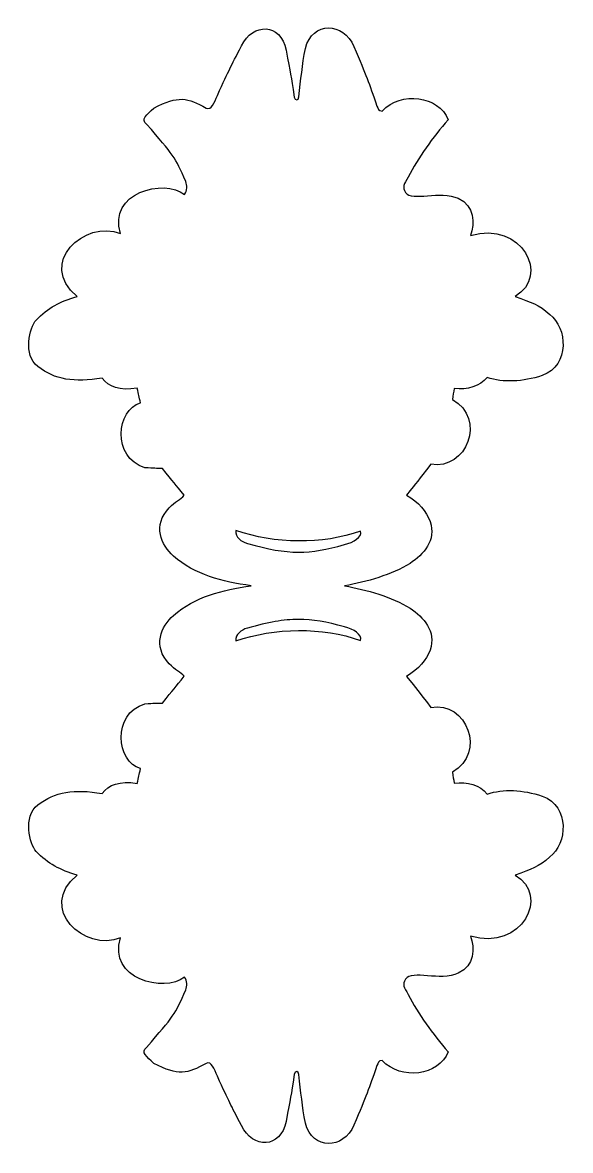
# Model space of a CAD drawing. Header units: centimetres. Extents: x -4.1 to 2.7, y -2.2 to 11.7.
import ezdxf

# ---------------------------------------------------------------- set-up
doc = ezdxf.new("R2010")
doc.units = ezdxf.units.CM
doc.header["$MEASUREMENT"] = 0
doc.layers.add('Layer 1', color=7, linetype='Continuous')

msp = doc.modelspace()

# ---------------------------------------------------------------- linework, layer by layer
at = {"layer": 'Layer 1', "color": 26}
for points, knots in [([(-0.34536, 11.68229), (-0.46888, 11.68052), (-0.58769, 11.59851), (-0.63022, 11.42946), (-0.63022, 11.42946), (-0.67309, 11.22146), (-0.6832, 11.04405), (-0.71301, 10.82824), (-0.71301, 10.82824), (-0.71002, 10.78292), (-0.76536, 10.77533), (-0.76774, 10.82677), (-0.76774, 10.82677), (-0.8116, 11.10644), (-0.8113, 11.10513), (-0.87018, 11.40741), (-0.87018, 11.40741), (-0.93645, 11.74765), (-1.28025, 11.74914), (-1.42447, 11.46033), (-1.42447, 11.46033), (-1.56397, 11.18097), (-1.56623, 11.18637), (-1.72196, 10.84588), (-1.72196, 10.84588), (-1.75944, 10.75791), (-1.79273, 10.65576), (-1.86229, 10.68859), (-1.86229, 10.68859), (-2.08618, 10.81899), (-2.20986, 10.8497), (-2.50779, 10.68859), (-2.50779, 10.68859), (-2.60198, 10.60711), (-2.67357, 10.54785), (-2.599, 10.49014), (-2.599, 10.49014), (-2.26442, 10.10621), (-2.24624, 10.08485), (-2.11347, 9.77867), (-2.11347, 9.77867), (-2.09928, 9.73422), (-2.09119, 9.6654), (-2.12891, 9.61991), (-2.12891, 9.61991), (-2.38161, 9.82132), (-3.08404, 9.64157), (-2.92175, 9.13482), (-2.92175, 9.13482), (-3.36706, 9.31377), (-3.96113, 8.76731), (-3.4606, 8.35574), (-3.4606, 8.35574), (-3.66872, 8.2935), (-3.82161, 8.21665), (-3.96718, 8.06322), (-3.96718, 8.06322), (-4.05019, 7.97359), (-4.13674, 7.62979), (-3.94613, 7.48699), (-3.94613, 7.48699), (-3.73816, 7.32136), (-3.4948, 7.28788), (-3.15048, 7.3444), (-3.15048, 7.3444), (-3.06487, 7.23478), (-2.93898, 7.18485), (-2.71406, 7.21798), (-2.71406, 7.21798), (-2.69772, 7.1336), (-2.69131, 7.11963), (-2.67477, 7.0357), (-2.67477, 7.0357), (-2.96985, 6.95809), (-3.03637, 6.36012), (-2.62004, 6.2331), (-2.62004, 6.2331), (-2.50168, 6.22601), (-2.48141, 6.22455), (-2.40113, 6.22428), (-2.40113, 6.22428), (-2.26707, 6.05377), (-2.24602, 6.0323), (-2.1317, 5.89207), (-2.1317, 5.89207), (-2.17931, 5.84191), (-2.24366, 5.81556), (-2.31833, 5.73772), (-2.31833, 5.73772), (-2.52782, 5.51937), (-2.41967, 5.27566), (-2.26501, 5.13944), (-2.26501, 5.13944), (-2.00004, 4.90606), (-1.66478, 4.82353), (-1.30237, 4.77048), (-1.30237, 4.77048), (-1.66478, 4.71743), (-2.00004, 4.63636), (-2.26501, 4.40299), (-2.26501, 4.40299), (-2.41967, 4.26677), (-2.52782, 4.02306), (-2.31833, 3.80471), (-2.31833, 3.80471), (-2.24366, 3.72688), (-2.1793, 3.70053), (-2.1317, 3.65036), (-2.1317, 3.65036), (-2.24602, 3.51013), (-2.26707, 3.48865), (-2.40113, 3.31815), (-2.40113, 3.31815), (-2.48141, 3.31788), (-2.50168, 3.31642), (-2.62004, 3.30933), (-2.62004, 3.30933), (-3.03636, 3.1823), (-2.96984, 2.58434), (-2.67477, 2.50673), (-2.67477, 2.50673), (-2.69131, 2.4228), (-2.69772, 2.40737), (-2.71406, 2.32298), (-2.71406, 2.32298), (-2.93898, 2.35612), (-3.06487, 2.30765), (-3.15048, 2.19803), (-3.15048, 2.19803), (-3.4948, 2.25455), (-3.73816, 2.22107), (-3.94613, 2.05544), (-3.94613, 2.05544), (-4.13674, 1.91264), (-4.05019, 1.56884), (-3.96718, 1.47921), (-3.96718, 1.47921), (-3.82162, 1.32577), (-3.66872, 1.24893), (-3.4606, 1.18669), (-3.4606, 1.18669), (-3.96112, 0.77512), (-3.36706, 0.22866), (-2.92175, 0.40761), (-2.92175, 0.40761), (-3.08404, -0.09914), (-2.3816, -0.27889), (-2.12891, -0.07748), (-2.12891, -0.07748), (-2.09119, -0.12297), (-2.09928, -0.19178), (-2.11347, -0.23624), (-2.11347, -0.23624), (-2.24624, -0.54241), (-2.26442, -0.56377), (-2.599, -0.94771), (-2.599, -0.94771), (-2.67357, -1.00541), (-2.60197, -1.06467), (-2.50779, -1.14616), (-2.50779, -1.14616), (-2.20986, -1.30727), (-2.08618, -1.27656), (-1.86229, -1.14616), (-1.86229, -1.14616), (-1.79274, -1.11333), (-1.75945, -1.21694), (-1.72196, -1.30492), (-1.72196, -1.30492), (-1.56623, -1.64541), (-1.56397, -1.63854), (-1.42447, -1.9179), (-1.42447, -1.9179), (-1.28025, -2.20671), (-0.93646, -2.20522), (-0.87018, -1.86498), (-0.87018, -1.86498), (-0.8113, -1.5627), (-0.8116, -1.56402), (-0.76774, -1.28434), (-0.76774, -1.28434), (-0.76536, -1.2329), (-0.71003, -1.24049), (-0.71301, -1.28581), (-0.71301, -1.28581), (-0.6832, -1.50161), (-0.67309, -1.67902), (-0.63022, -1.88703), (-0.63022, -1.88703), (-0.54516, -2.22514), (-0.15556, -2.21583), (-0.02962, -1.91055), (-0.02962, -1.91055), (0.12855, -1.53822), (0.15475, -1.47046), (0.25665, -1.17263), (0.25665, -1.17263), (0.27515, -1.14488), (0.26465, -1.10812), (0.3226, -1.11089), (0.3226, -1.11089), (0.55271, -1.36085), (1.02567, -1.3005), (1.1393, -1.00358), (1.1393, -1.00358), (0.94827, -0.78263), (0.76589, -0.53366), (0.64395, -0.29211), (0.64395, -0.29211), (0.592, -0.20128), (0.56632, -0.17311), (0.61168, -0.10101), (0.61168, -0.10101), (0.69173, 0.01312), (1.0407, -0.13242), (1.2642, -0.03045), (1.2642, -0.03045), (1.47257, 0.06462), (1.47043, 0.28138), (1.41435, 0.42818), (1.41435, 0.42818), (2.05989, 0.24472), (2.40353, 0.93513), (1.97004, 1.18668), (1.97004, 1.18668), (2.16631, 1.26027), (2.26575, 1.2848), (2.40084, 1.41159), (2.40084, 1.41159), (2.61217, 1.57119), (2.65548, 2.03528), (2.30682, 2.16568), (2.30682, 2.16568), (2.06316, 2.2443), (1.81977, 2.25699), (1.62483, 2.19067), (1.62483, 2.19067), (1.53412, 2.30004), (1.37597, 2.35009), (1.21508, 2.32591), (1.21508, 2.32591), (1.21248, 2.37587), (1.19349, 2.40942), (1.19403, 2.46262), (1.19403, 2.46262), (1.61474, 2.69952), (1.36712, 3.34885), (0.9246, 3.26375), (0.9246, 3.26375), (0.75806, 3.4797), (0.75812, 3.47889), (0.6229, 3.64741), (0.6229, 3.64741), (0.77527, 3.73839), (0.8712, 3.84971), (0.91478, 3.97521), (0.91478, 3.97521), (0.99622, 4.20972), (0.83418, 4.3816), (0.6664, 4.49411), (0.6664, 4.49411), (0.44069, 4.63516), (0.13077, 4.72208), (-0.14609, 4.77046), (-0.14609, 4.77046), (0.13079, 4.81884), (0.44066, 4.90721), (0.6664, 5.04828), (0.6664, 5.04828), (0.83418, 5.16079), (0.99621, 5.33267), (0.91478, 5.56718), (0.91478, 5.56718), (0.8712, 5.69268), (0.77527, 5.804), (0.6229, 5.89498), (0.6229, 5.89498), (0.75812, 6.0635), (0.75806, 6.06269), (0.9246, 6.27864), (0.9246, 6.27864), (1.36712, 6.19354), (1.61474, 6.84288), (1.19403, 7.07977), (1.19403, 7.07977), (1.19349, 7.13297), (1.21247, 7.16652), (1.21508, 7.21648), (1.21508, 7.21648), (1.37597, 7.1923), (1.53413, 7.24235), (1.62483, 7.35172), (1.62483, 7.35172), (1.81976, 7.2854), (2.06316, 7.29662), (2.30682, 7.37524), (2.30682, 7.37524), (2.65548, 7.50565), (2.61217, 7.97121), (2.40084, 8.1308), (2.40084, 8.1308), (2.26575, 8.25759), (2.1663, 8.28211), (1.97004, 8.35571), (1.97004, 8.35571), (2.40353, 8.60726), (2.05989, 9.29621), (1.41435, 9.11274), (1.41435, 9.11274), (1.47043, 9.25954), (1.47257, 9.4763), (1.2642, 9.57137), (1.2642, 9.57137), (1.0407, 9.67334), (0.69174, 9.52927), (0.61168, 9.6434), (0.61168, 9.6434), (0.56633, 9.71549), (0.59201, 9.74367), (0.64395, 9.8345), (0.64395, 9.8345), (0.76589, 10.07604), (0.94828, 10.32502), (1.1393, 10.54597), (1.1393, 10.54597), (1.02567, 10.84289), (0.55271, 10.90324), (0.3226, 10.65328), (0.3226, 10.65328), (0.26465, 10.6505), (0.27514, 10.68727), (0.25665, 10.71502), (0.25665, 10.71502), (0.15475, 11.01285), (0.12856, 11.08061), (-0.02962, 11.45294), (-0.02962, 11.45294), (-0.09259, 11.60558), (-0.22183, 11.68403), (-0.34535, 11.68226), (-0.34535, 11.68226), (-0.34535, 11.68226), (-0.34536, 11.68229), (-0.34536, 11.68229)], [0, 0, 0, 0, 0.01149425, 0.01149425, 0.01149425, 0.01149425, 0.02298851, 0.02298851, 0.02298851, 0.02298851, 0.03448276, 0.03448276, 0.03448276, 0.03448276, 0.04597701, 0.04597701, 0.04597701, 0.04597701, 0.05747126, 0.05747126, 0.05747126, 0.05747126, 0.06896552, 0.06896552, 0.06896552, 0.06896552, 0.08045977, 0.08045977, 0.08045977, 0.08045977, 0.09195402, 0.09195402, 0.09195402, 0.09195402, 0.10344828, 0.10344828, 0.10344828, 0.10344828, 0.11494253, 0.11494253, 0.11494253, 0.11494253, 0.12643678, 0.12643678, 0.12643678, 0.12643678, 0.13793103, 0.13793103, 0.13793103, 0.13793103, 0.14942529, 0.14942529, 0.14942529, 0.14942529, 0.16091954, 0.16091954, 0.16091954, 0.16091954, 0.17241379, 0.17241379, 0.17241379, 0.17241379, 0.18390805, 0.18390805, 0.18390805, 0.18390805, 0.1954023, 0.1954023, 0.1954023, 0.1954023, 0.20689655, 0.20689655, 0.20689655, 0.20689655, 0.2183908, 0.2183908, 0.2183908, 0.2183908, 0.22988506, 0.22988506, 0.22988506, 0.22988506, 0.24137931, 0.24137931, 0.24137931, 0.24137931, 0.25287356, 0.25287356, 0.25287356, 0.25287356, 0.26436782, 0.26436782, 0.26436782, 0.26436782, 0.27586207, 0.27586207, 0.27586207, 0.27586207, 0.28735632, 0.28735632, 0.28735632, 0.28735632, 0.29885057, 0.29885057, 0.29885057, 0.29885057, 0.31034483, 0.31034483, 0.31034483, 0.31034483, 0.32183908, 0.32183908, 0.32183908, 0.32183908, 0.33333333, 0.33333333, 0.33333333, 0.33333333, 0.34482759, 0.34482759, 0.34482759, 0.34482759, 0.35632184, 0.35632184, 0.35632184, 0.35632184, 0.36781609, 0.36781609, 0.36781609, 0.36781609, 0.37931034, 0.37931034, 0.37931034, 0.37931034, 0.3908046, 0.3908046, 0.3908046, 0.3908046, 0.40229885, 0.40229885, 0.40229885, 0.40229885, 0.4137931, 0.4137931, 0.4137931, 0.4137931, 0.42528736, 0.42528736, 0.42528736, 0.42528736, 0.43678161, 0.43678161, 0.43678161, 0.43678161, 0.44827586, 0.44827586, 0.44827586, 0.44827586, 0.45977011, 0.45977011, 0.45977011, 0.45977011, 0.47126437, 0.47126437, 0.47126437, 0.47126437, 0.48275862, 0.48275862, 0.48275862, 0.48275862, 0.49425287, 0.49425287, 0.49425287, 0.49425287, 0.50574713, 0.50574713, 0.50574713, 0.50574713, 0.51724138, 0.51724138, 0.51724138, 0.51724138, 0.52873563, 0.52873563, 0.52873563, 0.52873563, 0.54022989, 0.54022989, 0.54022989, 0.54022989, 0.55172414, 0.55172414, 0.55172414, 0.55172414, 0.56321839, 0.56321839, 0.56321839, 0.56321839, 0.57471264, 0.57471264, 0.57471264, 0.57471264, 0.5862069, 0.5862069, 0.5862069, 0.5862069, 0.59770115, 0.59770115, 0.59770115, 0.59770115, 0.6091954, 0.6091954, 0.6091954, 0.6091954, 0.62068966, 0.62068966, 0.62068966, 0.62068966, 0.63218391, 0.63218391, 0.63218391, 0.63218391, 0.64367816, 0.64367816, 0.64367816, 0.64367816, 0.65517241, 0.65517241, 0.65517241, 0.65517241, 0.66666667, 0.66666667, 0.66666667, 0.66666667, 0.67816092, 0.67816092, 0.67816092, 0.67816092, 0.68965517, 0.68965517, 0.68965517, 0.68965517, 0.70114943, 0.70114943, 0.70114943, 0.70114943, 0.71264368, 0.71264368, 0.71264368, 0.71264368, 0.72413793, 0.72413793, 0.72413793, 0.72413793, 0.73563218, 0.73563218, 0.73563218, 0.73563218, 0.74712644, 0.74712644, 0.74712644, 0.74712644, 0.75862069, 0.75862069, 0.75862069, 0.75862069, 0.77011494, 0.77011494, 0.77011494, 0.77011494, 0.7816092, 0.7816092, 0.7816092, 0.7816092, 0.79310345, 0.79310345, 0.79310345, 0.79310345, 0.8045977, 0.8045977, 0.8045977, 0.8045977, 0.81609195, 0.81609195, 0.81609195, 0.81609195, 0.82758621, 0.82758621, 0.82758621, 0.82758621, 0.83908046, 0.83908046, 0.83908046, 0.83908046, 0.85057471, 0.85057471, 0.85057471, 0.85057471, 0.86206897, 0.86206897, 0.86206897, 0.86206897, 0.87356322, 0.87356322, 0.87356322, 0.87356322, 0.88505747, 0.88505747, 0.88505747, 0.88505747, 0.89655172, 0.89655172, 0.89655172, 0.89655172, 0.90804598, 0.90804598, 0.90804598, 0.90804598, 0.91954023, 0.91954023, 0.91954023, 0.91954023, 0.93103448, 0.93103448, 0.93103448, 0.93103448, 0.94252874, 0.94252874, 0.94252874, 0.94252874, 0.95402299, 0.95402299, 0.95402299, 0.95402299, 0.96551724, 0.96551724, 0.96551724, 0.96551724, 0.97701149, 0.97701149, 0.97701149, 0.97701149, 1, 1, 1, 1]), ([(-1.49463, 5.4555), (-1.00891, 5.28949), (-0.42159, 5.27761), (0.05317, 5.44962), (0.05317, 5.44962), (0.07501, 5.36934), (-0.03223, 5.31252), (-0.14609, 5.28057), (-0.14609, 5.28057), (-0.58449, 5.15758), (-0.83277, 5.14952), (-1.34869, 5.29527), (-1.34869, 5.29527), (-1.43417, 5.31942), (-1.49265, 5.36956), (-1.49463, 5.4555)], [0, 0, 0, 0, 0.2, 0.2, 0.2, 0.2, 0.4, 0.4, 0.4, 0.4, 0.6, 0.6, 0.6, 0.6, 1, 1, 1, 1]), ([(-0.71862, 4.35449), (-0.53744, 4.35562), (-0.36529, 4.32338), (-0.14609, 4.26188), (-0.14609, 4.26188), (-0.03223, 4.22994), (0.07502, 4.17312), (0.05317, 4.09283), (0.05317, 4.09283), (-0.42159, 4.26484), (-1.00891, 4.25296), (-1.49463, 4.08695), (-1.49463, 4.08695), (-1.49265, 4.17289), (-1.43417, 4.22156), (-1.34869, 4.24571), (-1.34869, 4.24571), (-1.09073, 4.31859), (-0.89981, 4.35336), (-0.71862, 4.35449)], [0, 0, 0, 0, 0.16666667, 0.16666667, 0.16666667, 0.16666667, 0.33333333, 0.33333333, 0.33333333, 0.33333333, 0.5, 0.5, 0.5, 0.5, 0.66666667, 0.66666667, 0.66666667, 0.66666667, 1, 1, 1, 1])]:
    msp.add_open_spline(points, degree=3, knots=knots, dxfattribs=at)

doc.saveas('drawing.dxf')
